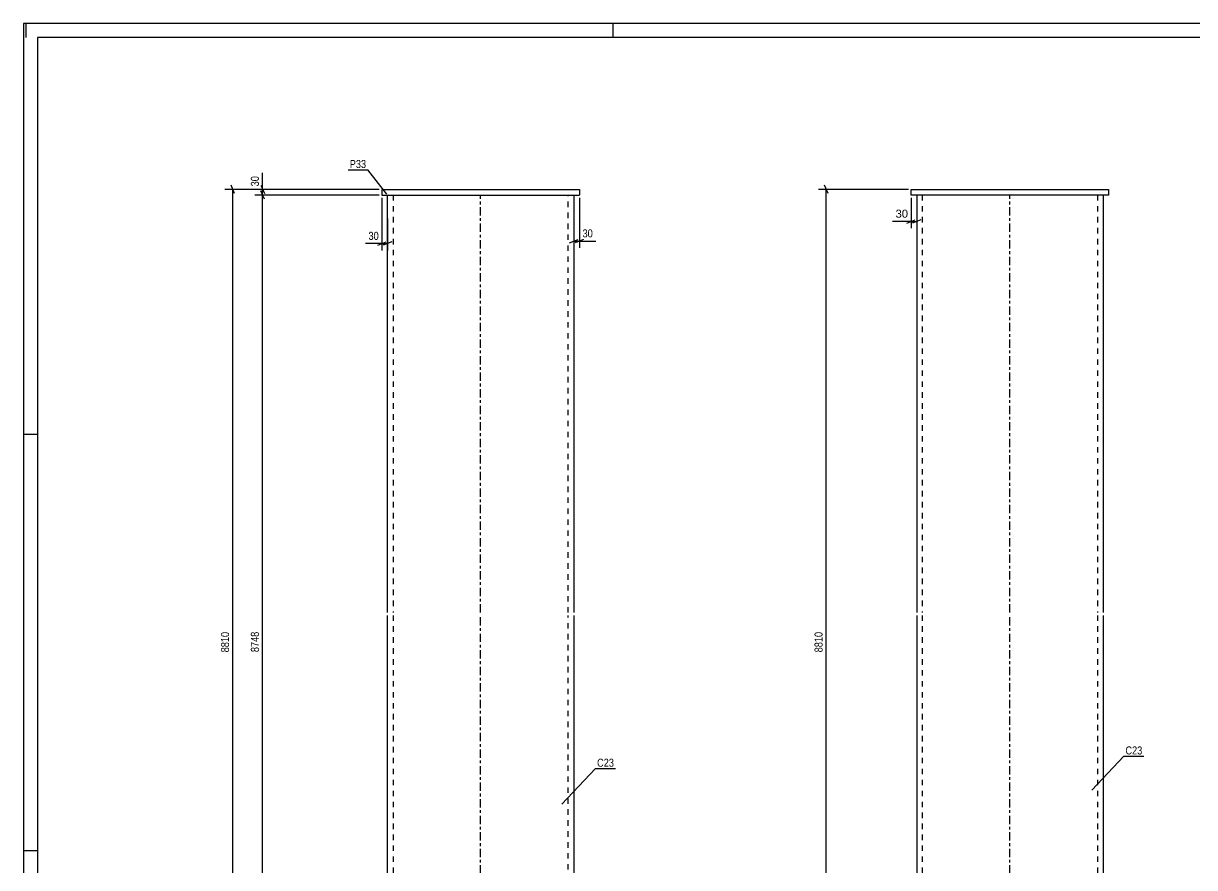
# Model space of a CAD drawing. Header units: millimetres. Extents: x 0 to 841, y 0 to 594.
# Drawn here: x 0 to 419, y 292.1 to 594 of the extents above; entities that cross this region are included whole.
import ezdxf

# ---------------------------------------------------------------- set-up
doc = ezdxf.new("R2010")
doc.units = ezdxf.units.MM
doc.linetypes.add('DXK_LINE_DOT2', pattern=[3.9198, 1.9599, -1.9599])
doc.linetypes.add('DXK_LINE_DOT3', pattern=[5.9187, 2.979, -0.9799, 0.9799, -0.9799])
doc.styles.add('Arial', font='ARIAL.TTF', dxfattribs={"height": 0.2})
doc.styles.add('Arial Narrow', font='ARIALN.TTF', dxfattribs={"height": 0.2})

# ---------------------------------------------------------------- blocks, each defined once
blk = doc.blocks.new('Unknown-727412544-1129')
at = {"color": 5, "linetype": 'Continuous'}
for p, q in [((841, 594), (0, 594)), ((0, 594), (0, 0)), ((1, 589), (1, 594)), ((211, 589), (211, 594)), ((836, 589), (5, 589)), ((5, 589), (5, 5)), ((5, 447), (0, 447)), ((5, 298), (0, 298))]:
    blk.add_line(p, q, dxfattribs=at)
blk = doc.blocks.new('Part-727412544-2100 - 2089')
at = {"color": 2, "linetype": 'Continuous'}
for p, q in [((317.59, 532.61), (317.59, 534.61)), ((317.59, 534.61), (388.25, 534.61)), ((388.25, 532.61), (317.59, 532.61)), ((388.25, 534.61), (388.25, 532.61))]:
    blk.add_line(p, q, dxfattribs=at)
blk = doc.blocks.new('Part-727412544-2105 - 2089')
at = {"color": 2, "linetype": 'Continuous'}
for p, q in [((319.59, 532.61), (319.59, 383.27)), ((386.25, 532.61), (386.25, 383.27)), ((319.59, 382.27), (319.59, 232.94)), ((386.25, 382.27), (386.25, 232.94))]:
    blk.add_line(p, q, dxfattribs=at)
at = {"color": 7, "linetype": 'DXK_LINE_DOT2'}
for p, q in [((386.25, 532.61), (319.59, 532.61)), ((321.59, 532.61), (321.59, 383.27)), ((384.25, 532.61), (384.25, 383.27)), ((321.59, 382.27), (321.59, 212.94)), ((384.25, 382.27), (384.25, 212.94)), ((319.59, 232.94), (319.59, 212.94)), ((386.25, 232.94), (386.25, 212.94)), ((386.25, 212.94), (319.59, 212.94))]:
    blk.add_line(p, q, dxfattribs=at)
at = {"color": 7, "linetype": 'DXK_LINE_DOT3'}
for p, q in [((352.92, 383.27), (352.92, 532.61)), ((352.92, 212.94), (352.92, 382.27))]:
    blk.add_line(p, q, dxfattribs=at)
blk = doc.blocks.new('Part-727412544-1882 - 1867')
at = {"color": 2, "linetype": 'Continuous'}
for p, q in [((128.24, 534.61), (198.91, 534.61)), ((128.24, 534.61), (128.24, 532.61)), ((128.24, 532.61), (198.91, 532.61)), ((198.91, 534.61), (198.91, 532.61))]:
    blk.add_line(p, q, dxfattribs=at)
blk = doc.blocks.new('Part-727412544-1907 - 1867')
at = {"color": 2, "linetype": 'Continuous'}
for p, q in [((130.25, 383.27), (130.25, 532.61)), ((196.91, 532.61), (196.91, 383.27)), ((130.25, 232.94), (130.25, 382.27)), ((196.91, 382.27), (196.91, 232.94))]:
    blk.add_line(p, q, dxfattribs=at)
at = {"color": 7, "linetype": 'DXK_LINE_DOT2'}
for p, q in [((130.25, 532.61), (196.91, 532.61)), ((132.25, 532.61), (132.25, 383.27)), ((194.91, 383.27), (194.91, 532.61)), ((132.25, 382.27), (132.25, 212.94)), ((194.91, 212.94), (194.91, 382.27)), ((130.25, 232.94), (130.25, 212.94)), ((196.91, 232.94), (196.91, 212.94)), ((196.91, 212.94), (130.25, 212.94))]:
    blk.add_line(p, q, dxfattribs=at)
at = {"color": 7, "linetype": 'DXK_LINE_DOT3'}
for p, q in [((163.58, 383.27), (163.58, 532.61)), ((163.58, 212.94), (163.58, 382.27))]:
    blk.add_line(p, q, dxfattribs=at)
blk = doc.blocks.new('StraightDimension-727412544-2198 - 2089')
at = {"color": 7, "linetype": 'Continuous'}
for p, q in [((316.59, 534.61), (284.4, 534.61)), ((287.85, 533.11), (286.65, 536.11)), ((287.25, 210.81), (287.25, 534.61)), ((302.25, 210.81), (284.4, 210.81)), ((286.65, 212.31), (287.85, 209.31))]:
    blk.add_line(p, q, dxfattribs=at)
at = {"color": 0}
blk.add_wipeout([(286.5, 376.96), (282.3, 376.96), (282.3, 368.45), (286.5, 368.45)], dxfattribs=at)
at = {"color": 3, "style": 'Arial Narrow'}
blk.add_text('8810', height=2.863, rotation=90.0002, dxfattribs=at).set_placement((285.9, 369.05))
blk = doc.blocks.new('StraightDimension-727412544-6035 - 2089')
at = {"color": 7, "linetype": 'Continuous'}
for p, q in [((317.59, 531.61), (317.59, 520.77)), ((319.59, 531.61), (319.59, 520.77)), ((316.09, 522.57), (319.09, 523.77)), ((321.09, 523.77), (318.09, 522.57)), ((317.59, 523.17), (319.59, 523.17))]:
    blk.add_line(p, q, dxfattribs=at)
at = {"color": 0}
blk.add_wipeout([(317.06, 523.92), (317.06, 528.12), (311.42, 528.12), (311.42, 523.92)], dxfattribs=at)
at = {"color": 7, "linetype": 'Continuous'}
blk.add_line((317.59, 523.17), (310.89, 523.17), dxfattribs=at)
blk.add_line((317.59, 523.17), (310.89, 523.17), dxfattribs=at)
at = {"color": 3, "style": 'Arial'}
blk.add_text('30', height=2.865, dxfattribs=at).set_placement((312.02, 524.52))
blk = doc.blocks.new('StraightDimension-727412544-1985 - 1867')
at = {"color": 7, "linetype": 'Continuous'}
for p, q in [((127.24, 534.61), (72.06, 534.61)), ((75.51, 533.11), (74.31, 536.11)), ((74.91, 210.81), (74.91, 534.61)), ((105.91, 210.81), (72.06, 210.81)), ((74.31, 212.31), (75.51, 209.31))]:
    blk.add_line(p, q, dxfattribs=at)
at = {"color": 0}
blk.add_wipeout([(74.16, 376.96), (69.96, 376.96), (69.96, 368.45), (74.16, 368.45)], dxfattribs=at)
at = {"color": 3, "style": 'Arial Narrow'}
blk.add_text('8810', height=2.863, rotation=90.0002, dxfattribs=at).set_placement((73.56, 369.05))
blk = doc.blocks.new('StraightDimension-727412544-1912 - 1867')
at = {"color": 7, "linetype": 'Continuous'}
for p, q in [((127.24, 534.61), (82.74, 534.61)), ((127.24, 532.61), (82.74, 532.61)), ((84.99, 536.11), (86.19, 533.11)), ((86.19, 531.11), (84.99, 534.11)), ((85.59, 532.61), (85.59, 534.61))]:
    blk.add_line(p, q, dxfattribs=at)
at = {"color": 0}
blk.add_wipeout([(84.84, 539.99), (80.64, 539.99), (80.64, 535.13), (84.84, 535.13)], dxfattribs=at)
at = {"color": 7, "linetype": 'Continuous'}
blk.add_line((85.59, 534.61), (85.59, 540.51), dxfattribs=at)
blk.add_line((85.59, 534.61), (85.59, 540.51), dxfattribs=at)
at = {"color": 3, "style": 'Arial Narrow'}
blk.add_text('30', height=2.863, rotation=90.0002, dxfattribs=at).set_placement((84.24, 535.73))
blk = doc.blocks.new('StraightDimension-727412544-2042 - 1867')
at = {"color": 7, "linetype": 'Continuous'}
for p, q in [((128.24, 531.61), (128.24, 512.83)), ((130.25, 524.23), (130.25, 512.83)), ((126.74, 514.63), (129.74, 515.83)), ((131.75, 515.83), (128.75, 514.63)), ((128.24, 515.23), (130.25, 515.23))]:
    blk.add_line(p, q, dxfattribs=at)
at = {"color": 0}
blk.add_wipeout([(127.72, 515.98), (127.72, 520.18), (122.86, 520.18), (122.86, 515.98)], dxfattribs=at)
at = {"color": 7, "linetype": 'Continuous'}
blk.add_line((128.24, 515.23), (122.34, 515.23), dxfattribs=at)
blk.add_line((128.24, 515.23), (122.34, 515.23), dxfattribs=at)
at = {"color": 3, "style": 'Arial Narrow'}
blk.add_text('30', height=2.863, dxfattribs=at).set_placement((123.46, 516.58))
blk = doc.blocks.new('StraightDimension-727412544-1922 - 1867')
at = {"color": 7, "linetype": 'Continuous'}
for p, q in [((127.24, 532.61), (82.74, 532.61)), ((86.19, 531.11), (84.99, 534.11)), ((85.59, 212.94), (85.59, 532.61)), ((84.99, 214.44), (86.19, 211.44)), ((105.91, 212.94), (82.74, 212.94))]:
    blk.add_line(p, q, dxfattribs=at)
at = {"color": 0}
blk.add_wipeout([(84.84, 377.03), (80.64, 377.03), (80.64, 368.52), (84.84, 368.52)], dxfattribs=at)
at = {"color": 3, "style": 'Arial Narrow'}
blk.add_text('8748', height=2.863, rotation=90.0002, dxfattribs=at).set_placement((84.24, 369.12))
blk = doc.blocks.new('StraightDimension-727412544-2053 - 1867')
at = {"color": 7, "linetype": 'Continuous'}
for p, q in [((198.91, 531.61), (198.91, 513.72)), ((196.91, 522.57), (196.91, 513.72)), ((195.41, 515.52), (198.41, 516.72)), ((196.91, 516.12), (198.91, 516.12)), ((200.41, 516.72), (197.41, 515.52))]:
    blk.add_line(p, q, dxfattribs=at)
at = {"color": 0}
blk.add_wipeout([(204.29, 516.87), (204.29, 521.07), (199.44, 521.07), (199.44, 516.87)], dxfattribs=at)
at = {"color": 7, "linetype": 'Continuous'}
blk.add_line((198.91, 516.12), (204.82, 516.12), dxfattribs=at)
blk.add_line((198.91, 516.12), (204.82, 516.12), dxfattribs=at)
at = {"color": 3, "style": 'Arial Narrow'}
blk.add_text('30', height=2.863, dxfattribs=at).set_placement((200.04, 517.47))
blk = doc.blocks.new('Mark-727412544-2101 - 2089')
at = {"color": 0}
blk.add_wipeout([(400.29, 332.53), (400.29, 335.53), (394.26, 335.53), (394.26, 332.53)], dxfattribs=at)
blk.add_wipeout([(400.29, 332.53), (400.29, 335.53), (394.26, 335.53), (394.26, 332.53)], dxfattribs=at)
at = {"color": 30, "linetype": 'Continuous'}
for p, q in [((382.27, 319.77), (393.66, 331.93)), ((393.66, 331.93), (400.89, 331.93))]:
    blk.add_line(p, q, dxfattribs=at)
at = {"color": 3, "style": 'Arial Narrow'}
blk.add_text('C23', height=2.863, dxfattribs=at).set_placement((394.26, 332.53))
blk = doc.blocks.new('Mark-727412544-1878 - 1867')
at = {"color": 0}
blk.add_wipeout([(122.6, 542.29), (122.6, 545.29), (116.75, 545.29), (116.75, 542.29)], dxfattribs=at)
blk.add_wipeout([(122.6, 542.29), (122.6, 545.29), (116.75, 545.29), (116.75, 542.29)], dxfattribs=at)
at = {"color": 30, "linetype": 'Continuous'}
for p in [(116.15, 541.69), (130.04, 532.9)]:
    blk.add_line(p, (123.2, 541.69), dxfattribs=at)
at = {"color": 3, "style": 'Arial Narrow'}
blk.add_text('P33', height=2.863, dxfattribs=at).set_placement((116.75, 542.29))
blk = doc.blocks.new('Mark-727412544-1903 - 1867')
at = {"color": 0}
blk.add_wipeout([(211.27, 328.14), (211.27, 331.14), (205.24, 331.14), (205.24, 328.14)], dxfattribs=at)
blk.add_wipeout([(211.27, 328.14), (211.27, 331.14), (205.24, 331.14), (205.24, 328.14)], dxfattribs=at)
at = {"color": 30, "linetype": 'Continuous'}
for p, q in [((192.67, 314.79), (204.64, 327.54)), ((204.64, 327.54), (211.87, 327.54))]:
    blk.add_line(p, q, dxfattribs=at)
at = {"color": 3, "style": 'Arial Narrow'}
blk.add_text('C23', height=2.863, dxfattribs=at).set_placement((205.24, 328.14))

msp = doc.modelspace()

# ---------------------------------------------------------------- block references
for name in ['Unknown-727412544-1129', 'Part-727412544-1882 - 1867', 'Part-727412544-1907 - 1867', 'Part-727412544-2100 - 2089', 'Part-727412544-2105 - 2089']:
    msp.add_blockref(name, (0, 0))

# ---------------------------------------------------------------- next in the draw order: block references
for name in ['StraightDimension-727412544-1985 - 1867', 'StraightDimension-727412544-2198 - 2089', 'StraightDimension-727412544-2053 - 1867', 'Mark-727412544-2101 - 2089', 'Mark-727412544-1903 - 1867']:
    msp.add_blockref(name, (0, 0))

# ---------------------------------------------------------------- next in the draw order: block references
for name in ['StraightDimension-727412544-1912 - 1867', 'StraightDimension-727412544-6035 - 2089']:
    msp.add_blockref(name, (0, 0))

# ---------------------------------------------------------------- next in the draw order: block references
msp.add_blockref('StraightDimension-727412544-2042 - 1867', (0, 0))

# ---------------------------------------------------------------- next in the draw order: block references
msp.add_blockref('StraightDimension-727412544-1922 - 1867', (0, 0))

# ---------------------------------------------------------------- next in the draw order: block references
msp.add_blockref('Mark-727412544-1878 - 1867', (0, 0))

doc.saveas('drawing.dxf')
